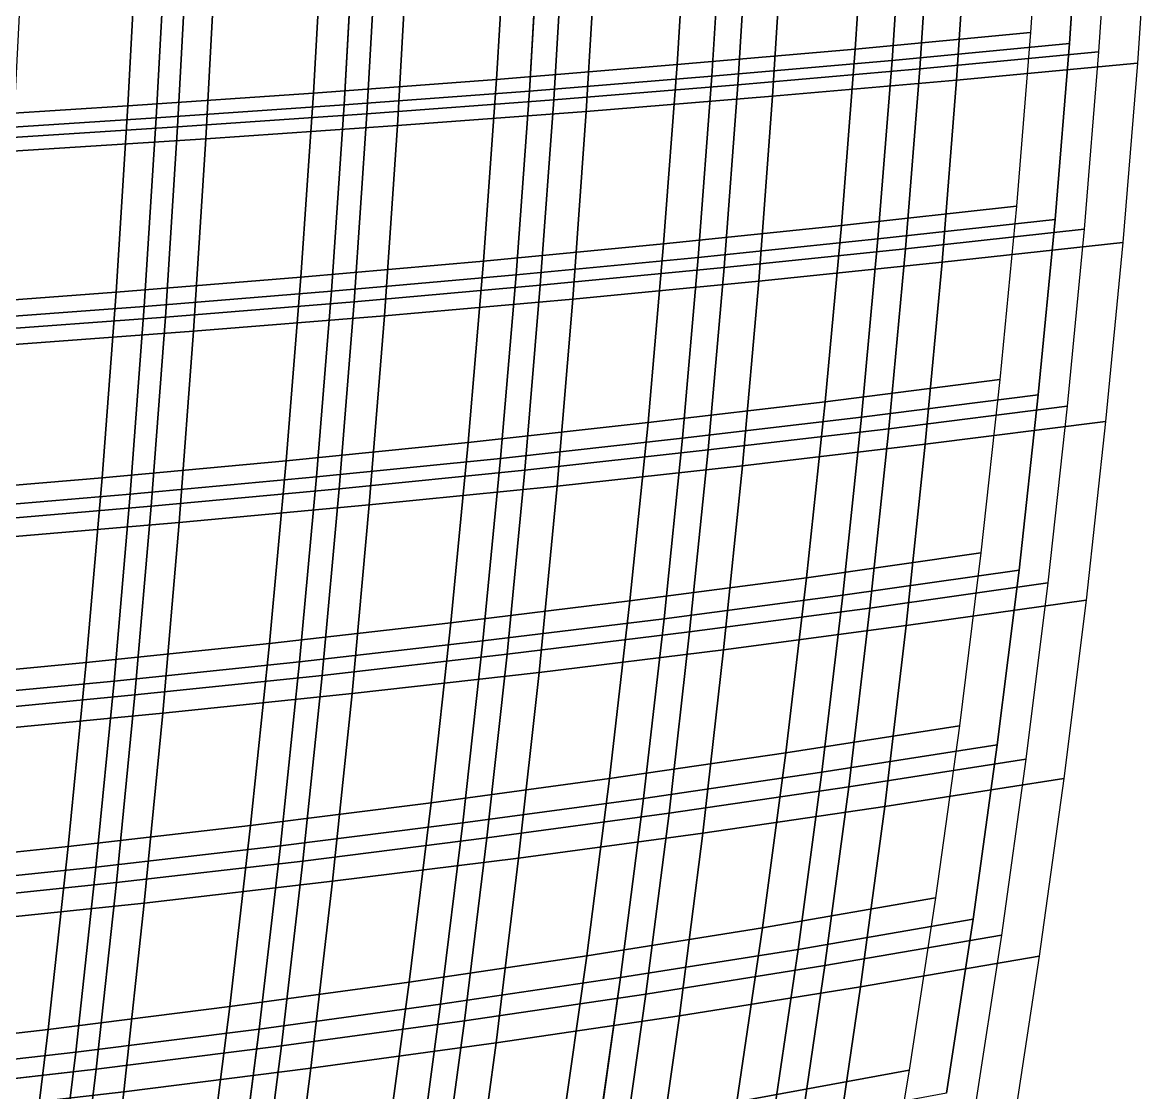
# Model space of a CAD drawing. Extents: x -19.1 to 22, y -19.1 to 19.9.
# Drawn here: x 12.14 to 18, y -10.49 to -4.93 of the extents above; entities that cross this region are included whole.
import ezdxf

# ---------------------------------------------------------------- set-up
doc = ezdxf.new("R2010")
doc.units = 0
for name, color, linetype in [('LOWERTENDONS', 7, 'CONTINUOUS'), ('TESTBASES', 7, 'CONTINUOUS'), ('UPPERTENDONS', 7, 'CONTINUOUS')]:
    doc.layers.add(name, color=color, linetype=linetype)

msp = doc.modelspace()

# ---------------------------------------------------------------- linework, layer by layer
at = {"layer": 'LOWERTENDONS'}
for p, q in [((17.586, -5.037, 29.675), (17.647, -4.122, 29.78)), ((16.725, -4.194, 30.298), (16.664, -5.124, 30.187)), ((15.786, -4.262, 30.786), (15.727, -5.206, 30.672)), ((14.779, -5.284, 31.127), (14.835, -4.326, 31.248)), ((13.87, -4.385, 31.68), (13.816, -5.355, 31.554)), ((12.84, -5.423, 31.952), (12.893, -4.441, 32.082)), ((17.512, -5.95, 29.549), (17.586, -5.037, 29.675)), ((16.664, -5.124, 30.187), (16.591, -6.051, 30.055)), ((15.727, -5.206, 30.672), (15.657, -6.149, 30.533)), ((14.71, -6.239, 30.983), (14.779, -5.284, 31.127)), ((13.816, -5.355, 31.554), (13.75, -6.324, 31.404)), ((12.778, -6.402, 31.795), (12.84, -5.423, 31.952)), ((17.424, -6.862, 29.403), (17.512, -5.95, 29.549)), ((16.591, -6.051, 30.055), (16.505, -6.978, 29.901)), ((15.657, -6.149, 30.533), (15.575, -7.087, 30.371)), ((14.629, -7.192, 30.815), (14.71, -6.239, 30.983)), ((13.75, -6.324, 31.404), (13.672, -7.288, 31.227)), ((12.704, -7.378, 31.613), (12.778, -6.402, 31.795)), ((17.325, -7.772, 29.234), (17.424, -6.862, 29.403)), ((16.505, -6.978, 29.901), (16.408, -7.903, 29.725)), ((15.575, -7.087, 30.371), (15.479, -8.025, 30.186)), ((14.538, -8.14, 30.62), (14.629, -7.192, 30.815)), ((13.672, -7.288, 31.227), (13.585, -8.249, 31.026)), ((12.621, -8.349, 31.405), (12.704, -7.378, 31.613)), ((17.211, -8.681, 29.045), (17.325, -7.772, 29.234)), ((16.408, -7.903, 29.725), (16.299, -8.823, 29.525)), ((15.479, -8.025, 30.186), (15.372, -8.959, 29.978)), ((14.434, -9.086, 30.403), (14.538, -8.14, 30.62)), ((13.585, -8.249, 31.026), (13.485, -9.205, 30.8)), ((12.526, -9.316, 31.17), (12.621, -8.349, 31.405)), ((17.086, -9.586, 28.833), (17.211, -8.681, 29.045)), ((16.299, -8.823, 29.525), (16.176, -9.743, 29.302)), ((15.372, -8.959, 29.978), (15.253, -9.889, 29.744)), ((14.318, -10.028, 30.16), (14.434, -9.086, 30.403)), ((13.485, -9.205, 30.8), (13.375, -10.157, 30.549)), ((12.422, -10.277, 30.909), (12.526, -9.316, 31.17)), ((16.947, -10.49, 28.599), (17.086, -9.586, 28.833)), ((16.176, -9.743, 29.302), (16.041, -10.658, 29.057)), ((15.253, -9.889, 29.744), (15.122, -10.815, 29.488)), ((14.192, -10.964, 29.893), (14.318, -10.028, 30.16)), ((13.375, -10.157, 30.549), (13.254, -11.102, 30.27)), ((12.305, -11.231, 30.621), (12.422, -10.277, 30.909))]:
    msp.add_line(p, q, dxfattribs=at)
at = {"layer": 'TESTBASES'}
for points in [[(17.445, -4.075, 29.438), (17.384, -4.979, 29.334), (16.473, -5.065, 29.841), (16.533, -4.146, 29.95)], [(16.533, -4.146, 29.95), (16.473, -5.065, 29.841), (15.547, -5.146, 30.32), (15.605, -4.213, 30.433)], [(17.647, -4.122, 29.78), (17.586, -5.037, 29.675), (16.664, -5.124, 30.187), (16.725, -4.194, 30.298)], [(17.647, -4.122, 29.78), (17.586, -5.037, 29.675), (16.664, -5.124, 30.187), (16.725, -4.194, 30.298)], [(17.799, -4.158, 30.036), (17.737, -5.08, 29.93), (16.808, -5.168, 30.447), (16.869, -4.23, 30.558)], [(17.799, -4.158, 30.036), (17.737, -5.08, 29.93), (16.808, -5.168, 30.447), (16.869, -4.23, 30.558)], [(15.605, -4.213, 30.433), (15.547, -5.146, 30.32), (14.609, -5.223, 30.77), (14.665, -4.276, 30.889)], [(16.725, -4.194, 30.298), (16.664, -5.124, 30.187), (15.727, -5.206, 30.672), (15.786, -4.262, 30.786)], [(16.725, -4.194, 30.298), (16.664, -5.124, 30.187), (15.727, -5.206, 30.672), (15.786, -4.262, 30.786)], [(18.002, -4.205, 30.378), (17.939, -5.138, 30.27), (16.999, -5.227, 30.794), (17.061, -4.278, 30.906)], [(15.786, -4.262, 30.786), (15.727, -5.206, 30.672), (14.779, -5.284, 31.127), (14.835, -4.326, 31.248)], [(15.786, -4.262, 30.786), (15.727, -5.206, 30.672), (14.779, -5.284, 31.127), (14.835, -4.326, 31.248)], [(16.869, -4.23, 30.558), (16.808, -5.168, 30.447), (15.863, -5.251, 30.936), (15.922, -4.299, 31.051)], [(16.869, -4.23, 30.558), (16.808, -5.168, 30.447), (15.863, -5.251, 30.936), (15.922, -4.299, 31.051)], [(14.665, -4.276, 30.889), (14.609, -5.223, 30.77), (13.657, -5.294, 31.192), (13.711, -4.335, 31.316)], [(14.835, -4.326, 31.248), (14.779, -5.284, 31.127), (13.816, -5.355, 31.554), (13.87, -4.385, 31.68)], [(14.835, -4.326, 31.248), (14.779, -5.284, 31.127), (13.816, -5.355, 31.554), (13.87, -4.385, 31.68)], [(15.922, -4.299, 31.051), (15.863, -5.251, 30.936), (14.906, -5.329, 31.395), (14.963, -4.363, 31.516)], [(15.922, -4.299, 31.051), (15.863, -5.251, 30.936), (14.906, -5.329, 31.395), (14.963, -4.363, 31.516)], [(17.061, -4.278, 30.906), (16.999, -5.227, 30.794), (16.043, -5.31, 31.288), (16.103, -4.347, 31.404)], [(12.745, -4.39, 31.714), (12.693, -5.361, 31.585), (11.718, -5.423, 31.949), (11.768, -4.441, 32.082)], [(13.711, -4.335, 31.316), (13.657, -5.294, 31.192), (12.693, -5.361, 31.585), (12.745, -4.39, 31.714)], [(13.87, -4.385, 31.68), (13.816, -5.355, 31.554), (12.84, -5.423, 31.952), (12.893, -4.441, 32.082)], [(13.87, -4.385, 31.68), (13.816, -5.355, 31.554), (12.84, -5.423, 31.952), (12.893, -4.441, 32.082)], [(14.963, -4.363, 31.516), (14.906, -5.329, 31.395), (13.934, -5.402, 31.826), (13.99, -4.423, 31.952)], [(14.963, -4.363, 31.516), (14.906, -5.329, 31.395), (13.934, -5.402, 31.826), (13.99, -4.423, 31.952)], [(16.103, -4.347, 31.404), (16.043, -5.31, 31.288), (15.075, -5.39, 31.752), (15.133, -4.412, 31.875)], [(12.893, -4.441, 32.082), (12.84, -5.423, 31.952), (11.854, -5.486, 32.32), (11.905, -4.493, 32.454)], [(12.893, -4.441, 32.082), (12.84, -5.423, 31.952), (11.854, -5.486, 32.32), (11.905, -4.493, 32.454)], [(13.99, -4.423, 31.952), (13.934, -5.402, 31.826), (12.951, -5.47, 32.227), (13.004, -4.479, 32.358)], [(13.99, -4.423, 31.952), (13.934, -5.402, 31.826), (12.951, -5.47, 32.227), (13.004, -4.479, 32.358)], [(15.133, -4.412, 31.875), (15.075, -5.39, 31.752), (14.093, -5.463, 32.188), (14.149, -4.473, 32.316)], [(13.004, -4.479, 32.358), (12.951, -5.47, 32.227), (11.956, -5.533, 32.598), (12.007, -4.531, 32.734)], [(13.004, -4.479, 32.358), (12.951, -5.47, 32.227), (11.956, -5.533, 32.598), (12.007, -4.531, 32.734)], [(14.149, -4.473, 32.316), (14.093, -5.463, 32.188), (13.098, -5.532, 32.593), (13.152, -4.53, 32.726)], [(13.152, -4.53, 32.726), (13.098, -5.532, 32.593), (12.092, -5.596, 32.969), (12.144, -4.583, 33.106)], [(17.384, -4.979, 29.334), (17.311, -5.882, 29.21), (16.401, -5.982, 29.71), (16.473, -5.065, 29.841)], [(17.586, -5.037, 29.675), (17.512, -5.95, 29.549), (16.591, -6.051, 30.055), (16.664, -5.124, 30.187)], [(17.586, -5.037, 29.675), (17.512, -5.95, 29.549), (16.591, -6.051, 30.055), (16.664, -5.124, 30.187)], [(15.547, -5.146, 30.32), (16.473, -5.065, 29.841), (16.401, -5.982, 29.71), (15.477, -6.078, 30.183)], [(17.737, -5.08, 29.93), (17.663, -6.001, 29.803), (16.734, -6.104, 30.314), (16.808, -5.168, 30.447)], [(17.737, -5.08, 29.93), (17.663, -6.001, 29.803), (16.734, -6.104, 30.314), (16.808, -5.168, 30.447)], [(14.609, -5.223, 30.77), (15.547, -5.146, 30.32), (15.477, -6.078, 30.183), (14.541, -6.167, 30.627)], [(15.727, -5.206, 30.672), (16.664, -5.124, 30.187), (16.591, -6.051, 30.055), (15.657, -6.149, 30.533)], [(15.727, -5.206, 30.672), (16.664, -5.124, 30.187), (16.591, -6.051, 30.055), (15.657, -6.149, 30.533)], [(17.939, -5.138, 30.27), (17.864, -6.07, 30.142), (16.925, -6.173, 30.658), (16.999, -5.227, 30.794)], [(14.779, -5.284, 31.127), (15.727, -5.206, 30.672), (15.657, -6.149, 30.533), (14.71, -6.239, 30.983)], [(14.779, -5.284, 31.127), (15.727, -5.206, 30.672), (15.657, -6.149, 30.533), (14.71, -6.239, 30.983)], [(15.863, -5.251, 30.936), (16.808, -5.168, 30.447), (16.734, -6.104, 30.314), (15.791, -6.201, 30.796)], [(15.863, -5.251, 30.936), (16.808, -5.168, 30.447), (16.734, -6.104, 30.314), (15.791, -6.201, 30.796)], [(13.657, -5.294, 31.192), (14.609, -5.223, 30.77), (14.541, -6.167, 30.627), (13.592, -6.251, 31.044)], [(14.906, -5.329, 31.395), (15.863, -5.251, 30.936), (15.791, -6.201, 30.796), (14.836, -6.292, 31.249)], [(14.906, -5.329, 31.395), (15.863, -5.251, 30.936), (15.791, -6.201, 30.796), (14.836, -6.292, 31.249)], [(16.043, -5.31, 31.288), (16.999, -5.227, 30.794), (16.925, -6.173, 30.658), (15.971, -6.272, 31.146)], [(12.693, -5.361, 31.585), (13.657, -5.294, 31.192), (13.592, -6.251, 31.044), (12.631, -6.329, 31.43)], [(13.816, -5.355, 31.554), (14.779, -5.284, 31.127), (14.71, -6.239, 30.983), (13.75, -6.324, 31.404)], [(13.816, -5.355, 31.554), (14.779, -5.284, 31.127), (14.71, -6.239, 30.983), (13.75, -6.324, 31.404)], [(13.934, -5.402, 31.826), (14.906, -5.329, 31.395), (14.836, -6.292, 31.249), (13.868, -6.378, 31.675)], [(13.934, -5.402, 31.826), (14.906, -5.329, 31.395), (14.836, -6.292, 31.249), (13.868, -6.378, 31.675)], [(15.075, -5.39, 31.752), (16.043, -5.31, 31.288), (15.971, -6.272, 31.146), (15.005, -6.364, 31.605)], [(11.718, -5.423, 31.949), (12.693, -5.361, 31.585), (12.631, -6.329, 31.43), (11.66, -6.401, 31.79)], [(12.84, -5.423, 31.952), (13.816, -5.355, 31.554), (13.75, -6.324, 31.404), (12.778, -6.402, 31.795)], [(12.84, -5.423, 31.952), (13.816, -5.355, 31.554), (13.75, -6.324, 31.404), (12.778, -6.402, 31.795)], [(11.854, -5.486, 32.32), (12.84, -5.423, 31.952), (12.778, -6.402, 31.795), (11.795, -6.475, 32.159)], [(11.854, -5.486, 32.32), (12.84, -5.423, 31.952), (12.778, -6.402, 31.795), (11.795, -6.475, 32.159)], [(12.951, -5.47, 32.227), (13.934, -5.402, 31.826), (13.868, -6.378, 31.675), (12.888, -6.458, 32.068)], [(12.951, -5.47, 32.227), (13.934, -5.402, 31.826), (13.868, -6.378, 31.675), (12.888, -6.458, 32.068)], [(14.093, -5.463, 32.188), (15.075, -5.39, 31.752), (15.005, -6.364, 31.605), (14.026, -6.451, 32.035)], [(11.956, -5.533, 32.598), (12.951, -5.47, 32.227), (12.888, -6.458, 32.068), (11.897, -6.531, 32.436)], [(11.956, -5.533, 32.598), (12.951, -5.47, 32.227), (12.888, -6.458, 32.068), (11.897, -6.531, 32.436)], [(13.098, -5.532, 32.593), (14.093, -5.463, 32.188), (14.026, -6.451, 32.035), (13.034, -6.531, 32.433)], [(12.092, -5.596, 32.969), (13.098, -5.532, 32.593), (13.034, -6.531, 32.433), (12.032, -6.605, 32.805)], [(17.311, -5.882, 29.21), (17.224, -6.783, 29.066), (16.316, -6.898, 29.558), (16.401, -5.982, 29.71)], [(17.512, -5.95, 29.549), (17.424, -6.862, 29.403), (16.505, -6.978, 29.901), (16.591, -6.051, 30.055)], [(17.512, -5.95, 29.549), (17.424, -6.862, 29.403), (16.505, -6.978, 29.901), (16.591, -6.051, 30.055)], [(16.401, -5.982, 29.71), (16.316, -6.898, 29.558), (15.396, -7.006, 30.023), (15.477, -6.078, 30.183)], [(17.663, -6.001, 29.803), (17.574, -6.921, 29.656), (16.647, -7.038, 30.158), (16.734, -6.104, 30.314)], [(17.663, -6.001, 29.803), (17.574, -6.921, 29.656), (16.647, -7.038, 30.158), (16.734, -6.104, 30.314)], [(15.477, -6.078, 30.183), (15.396, -7.006, 30.023), (14.461, -7.109, 30.461), (14.541, -6.167, 30.627)], [(16.591, -6.051, 30.055), (16.505, -6.978, 29.901), (15.575, -7.087, 30.371), (15.657, -6.149, 30.533)], [(16.591, -6.051, 30.055), (16.505, -6.978, 29.901), (15.575, -7.087, 30.371), (15.657, -6.149, 30.533)], [(17.864, -6.07, 30.142), (17.774, -7, 29.994), (16.837, -7.118, 30.502), (16.925, -6.173, 30.658)], [(15.657, -6.149, 30.533), (15.575, -7.087, 30.371), (14.629, -7.192, 30.815), (14.71, -6.239, 30.983)], [(15.657, -6.149, 30.533), (15.575, -7.087, 30.371), (14.629, -7.192, 30.815), (14.71, -6.239, 30.983)], [(16.734, -6.104, 30.314), (16.647, -7.038, 30.158), (15.709, -7.148, 30.633), (15.791, -6.201, 30.796)], [(16.734, -6.104, 30.314), (16.647, -7.038, 30.158), (15.709, -7.148, 30.633), (15.791, -6.201, 30.796)], [(14.541, -6.167, 30.627), (14.461, -7.109, 30.461), (13.515, -7.204, 30.869), (13.592, -6.251, 31.044)], [(15.791, -6.201, 30.796), (15.709, -7.148, 30.633), (14.755, -7.253, 31.08), (14.836, -6.292, 31.249)], [(15.791, -6.201, 30.796), (15.709, -7.148, 30.633), (14.755, -7.253, 31.08), (14.836, -6.292, 31.249)], [(16.925, -6.173, 30.658), (16.837, -7.118, 30.502), (15.887, -7.23, 30.981), (15.971, -6.272, 31.146)], [(13.592, -6.251, 31.044), (13.515, -7.204, 30.869), (12.558, -7.293, 31.25), (12.631, -6.329, 31.43)], [(14.71, -6.239, 30.983), (14.629, -7.192, 30.815), (13.672, -7.288, 31.227), (13.75, -6.324, 31.404)], [(14.71, -6.239, 30.983), (14.629, -7.192, 30.815), (13.672, -7.288, 31.227), (13.75, -6.324, 31.404)], [(13.75, -6.324, 31.404), (13.672, -7.288, 31.227), (12.704, -7.378, 31.613), (12.778, -6.402, 31.795)], [(13.75, -6.324, 31.404), (13.672, -7.288, 31.227), (12.704, -7.378, 31.613), (12.778, -6.402, 31.795)], [(14.836, -6.292, 31.249), (14.755, -7.253, 31.08), (13.79, -7.35, 31.496), (13.868, -6.378, 31.675)], [(14.836, -6.292, 31.249), (14.755, -7.253, 31.08), (13.79, -7.35, 31.496), (13.868, -6.378, 31.675)], [(15.971, -6.272, 31.146), (15.887, -7.23, 30.981), (14.923, -7.336, 31.433), (15.005, -6.364, 31.605)], [(12.631, -6.329, 31.43), (12.558, -7.293, 31.25), (11.591, -7.375, 31.603), (11.66, -6.401, 31.79)], [(13.868, -6.378, 31.675), (13.79, -7.35, 31.496), (12.813, -7.441, 31.885), (12.888, -6.458, 32.068)], [(13.868, -6.378, 31.675), (13.79, -7.35, 31.496), (12.813, -7.441, 31.885), (12.888, -6.458, 32.068)], [(15.005, -6.364, 31.605), (14.923, -7.336, 31.433), (13.946, -7.434, 31.854), (14.026, -6.451, 32.035)], [(12.778, -6.402, 31.795), (12.704, -7.378, 31.613), (11.726, -7.461, 31.97), (11.795, -6.475, 32.159)], [(12.778, -6.402, 31.795), (12.704, -7.378, 31.613), (11.726, -7.461, 31.97), (11.795, -6.475, 32.159)], [(12.888, -6.458, 32.068), (12.813, -7.441, 31.885), (11.826, -7.525, 32.245), (11.897, -6.531, 32.436)], [(12.888, -6.458, 32.068), (12.813, -7.441, 31.885), (11.826, -7.525, 32.245), (11.897, -6.531, 32.436)], [(14.026, -6.451, 32.035), (13.946, -7.434, 31.854), (12.959, -7.526, 32.248), (13.034, -6.531, 32.433)], [(13.034, -6.531, 32.433), (12.959, -7.526, 32.248), (11.961, -7.61, 32.612), (12.032, -6.605, 32.805)], [(17.224, -6.783, 29.066), (17.126, -7.683, 28.899), (16.22, -7.812, 29.384), (16.316, -6.898, 29.558)], [(15.396, -7.006, 30.023), (16.316, -6.898, 29.558), (16.22, -7.812, 29.384), (15.301, -7.933, 29.84)], [(17.424, -6.862, 29.403), (17.325, -7.772, 29.234), (16.408, -7.903, 29.725), (16.505, -6.978, 29.901)], [(17.424, -6.862, 29.403), (17.325, -7.772, 29.234), (16.408, -7.903, 29.725), (16.505, -6.978, 29.901)], [(17.574, -6.921, 29.656), (17.474, -7.839, 29.486), (16.549, -7.971, 29.981), (16.647, -7.038, 30.158)], [(17.574, -6.921, 29.656), (17.474, -7.839, 29.486), (16.549, -7.971, 29.981), (16.647, -7.038, 30.158)], [(14.461, -7.109, 30.461), (15.396, -7.006, 30.023), (15.301, -7.933, 29.84), (14.371, -8.047, 30.269)], [(15.575, -7.087, 30.371), (16.505, -6.978, 29.901), (16.408, -7.903, 29.725), (15.479, -8.025, 30.186)], [(15.575, -7.087, 30.371), (16.505, -6.978, 29.901), (16.408, -7.903, 29.725), (15.479, -8.025, 30.186)], [(17.774, -7, 29.994), (17.673, -7.928, 29.821), (16.738, -8.061, 30.322), (16.837, -7.118, 30.502)], [(15.709, -7.148, 30.633), (16.647, -7.038, 30.158), (16.549, -7.971, 29.981), (15.612, -8.094, 30.446)], [(15.709, -7.148, 30.633), (16.647, -7.038, 30.158), (16.549, -7.971, 29.981), (15.612, -8.094, 30.446)], [(13.515, -7.204, 30.869), (14.461, -7.109, 30.461), (14.371, -8.047, 30.269), (13.429, -8.154, 30.67)], [(14.629, -7.192, 30.815), (15.575, -7.087, 30.371), (15.479, -8.025, 30.186), (14.538, -8.14, 30.62)], [(14.629, -7.192, 30.815), (15.575, -7.087, 30.371), (15.479, -8.025, 30.186), (14.538, -8.14, 30.62)], [(15.887, -7.23, 30.981), (16.837, -7.118, 30.502), (16.738, -8.061, 30.322), (15.789, -8.186, 30.793)], [(12.558, -7.293, 31.25), (13.515, -7.204, 30.869), (13.429, -8.154, 30.67), (12.476, -8.253, 31.045)], [(13.672, -7.288, 31.227), (14.629, -7.192, 30.815), (14.538, -8.14, 30.62), (13.585, -8.249, 31.026)], [(13.672, -7.288, 31.227), (14.629, -7.192, 30.815), (14.538, -8.14, 30.62), (13.585, -8.249, 31.026)], [(14.755, -7.253, 31.08), (15.709, -7.148, 30.633), (15.612, -8.094, 30.446), (14.663, -8.21, 30.884)], [(14.755, -7.253, 31.08), (15.709, -7.148, 30.633), (15.612, -8.094, 30.446), (14.663, -8.21, 30.884)], [(13.79, -7.35, 31.496), (14.755, -7.253, 31.08), (14.663, -8.21, 30.884), (13.702, -8.32, 31.293)], [(13.79, -7.35, 31.496), (14.755, -7.253, 31.08), (14.663, -8.21, 30.884), (13.702, -8.32, 31.293)], [(14.923, -7.336, 31.433), (15.887, -7.23, 30.981), (15.789, -8.186, 30.793), (14.83, -8.304, 31.235)], [(11.591, -7.375, 31.603), (12.558, -7.293, 31.25), (12.476, -8.253, 31.045), (11.514, -8.345, 31.389)], [(12.704, -7.378, 31.613), (13.672, -7.288, 31.227), (13.585, -8.249, 31.026), (12.621, -8.349, 31.405)], [(12.704, -7.378, 31.613), (13.672, -7.288, 31.227), (13.585, -8.249, 31.026), (12.621, -8.349, 31.405)], [(11.726, -7.461, 31.97), (12.704, -7.378, 31.613), (12.621, -8.349, 31.405), (11.648, -8.442, 31.753)], [(11.726, -7.461, 31.97), (12.704, -7.378, 31.613), (12.621, -8.349, 31.405), (11.648, -8.442, 31.753)], [(12.813, -7.441, 31.885), (13.79, -7.35, 31.496), (13.702, -8.32, 31.293), (12.729, -8.421, 31.676)], [(12.813, -7.441, 31.885), (13.79, -7.35, 31.496), (13.702, -8.32, 31.293), (12.729, -8.421, 31.676)], [(13.946, -7.434, 31.854), (14.923, -7.336, 31.433), (14.83, -8.304, 31.235), (13.858, -8.414, 31.649)], [(12.959, -7.526, 32.248), (13.946, -7.434, 31.854), (13.858, -8.414, 31.649), (12.874, -8.516, 32.036)], [(11.826, -7.525, 32.245), (12.813, -7.441, 31.885), (12.729, -8.421, 31.676), (11.748, -8.515, 32.027)], [(11.826, -7.525, 32.245), (12.813, -7.441, 31.885), (12.729, -8.421, 31.676), (11.748, -8.515, 32.027)], [(11.961, -7.61, 32.612), (12.959, -7.526, 32.248), (12.874, -8.516, 32.036), (11.882, -8.611, 32.391)], [(17.126, -7.683, 28.899), (17.014, -8.581, 28.712), (16.112, -8.722, 29.186), (16.22, -7.812, 29.384)], [(17.325, -7.772, 29.234), (17.211, -8.681, 29.045), (16.299, -8.823, 29.525), (16.408, -7.903, 29.725)], [(17.325, -7.772, 29.234), (17.211, -8.681, 29.045), (16.299, -8.823, 29.525), (16.408, -7.903, 29.725)], [(16.22, -7.812, 29.384), (16.112, -8.722, 29.186), (15.196, -8.856, 29.634), (15.301, -7.933, 29.84)], [(17.474, -7.839, 29.486), (17.36, -8.755, 29.295), (16.439, -8.899, 29.779), (16.549, -7.971, 29.981)], [(17.474, -7.839, 29.486), (17.36, -8.755, 29.295), (16.439, -8.899, 29.779), (16.549, -7.971, 29.981)], [(16.408, -7.903, 29.725), (16.299, -8.823, 29.525), (15.372, -8.959, 29.978), (15.479, -8.025, 30.186)], [(16.408, -7.903, 29.725), (16.299, -8.823, 29.525), (15.372, -8.959, 29.978), (15.479, -8.025, 30.186)], [(15.301, -7.933, 29.84), (15.196, -8.856, 29.634), (14.268, -8.982, 30.054), (14.371, -8.047, 30.269)], [(17.673, -7.928, 29.821), (17.557, -8.855, 29.629), (16.626, -9, 30.118), (16.738, -8.061, 30.322)], [(16.549, -7.971, 29.981), (16.439, -8.899, 29.779), (15.505, -9.036, 30.236), (15.612, -8.094, 30.446)], [(16.549, -7.971, 29.981), (16.439, -8.899, 29.779), (15.505, -9.036, 30.236), (15.612, -8.094, 30.446)], [(14.371, -8.047, 30.269), (14.268, -8.982, 30.054), (13.33, -9.099, 30.447), (13.429, -8.154, 30.67)], [(15.479, -8.025, 30.186), (15.372, -8.959, 29.978), (14.434, -9.086, 30.403), (14.538, -8.14, 30.62)], [(15.479, -8.025, 30.186), (15.372, -8.959, 29.978), (14.434, -9.086, 30.403), (14.538, -8.14, 30.62)], [(16.738, -8.061, 30.322), (16.626, -9, 30.118), (15.681, -9.139, 30.58), (15.789, -8.186, 30.793)], [(14.538, -8.14, 30.62), (14.434, -9.086, 30.403), (13.485, -9.205, 30.8), (13.585, -8.249, 31.026)], [(14.538, -8.14, 30.62), (14.434, -9.086, 30.403), (13.485, -9.205, 30.8), (13.585, -8.249, 31.026)], [(15.612, -8.094, 30.446), (15.505, -9.036, 30.236), (14.558, -9.164, 30.664), (14.663, -8.21, 30.884)], [(15.612, -8.094, 30.446), (15.505, -9.036, 30.236), (14.558, -9.164, 30.664), (14.663, -8.21, 30.884)], [(13.429, -8.154, 30.67), (13.33, -9.099, 30.447), (12.382, -9.209, 30.812), (12.476, -8.253, 31.045)], [(15.789, -8.186, 30.793), (15.681, -9.139, 30.58), (14.723, -9.269, 31.013), (14.83, -8.304, 31.235)], [(12.476, -8.253, 31.045), (12.382, -9.209, 30.812), (11.425, -9.309, 31.15), (11.514, -8.345, 31.389)], [(13.585, -8.249, 31.026), (13.485, -9.205, 30.8), (12.526, -9.316, 31.17), (12.621, -8.349, 31.405)], [(13.585, -8.249, 31.026), (13.485, -9.205, 30.8), (12.526, -9.316, 31.17), (12.621, -8.349, 31.405)], [(14.663, -8.21, 30.884), (14.558, -9.164, 30.664), (13.601, -9.284, 31.065), (13.702, -8.32, 31.293)], [(14.663, -8.21, 30.884), (14.558, -9.164, 30.664), (13.601, -9.284, 31.065), (13.702, -8.32, 31.293)], [(14.83, -8.304, 31.235), (14.723, -9.269, 31.013), (13.756, -9.389, 31.419), (13.858, -8.414, 31.649)], [(12.621, -8.349, 31.405), (12.526, -9.316, 31.17), (11.558, -9.417, 31.512), (11.648, -8.442, 31.753)], [(12.621, -8.349, 31.405), (12.526, -9.316, 31.17), (11.558, -9.417, 31.512), (11.648, -8.442, 31.753)], [(13.702, -8.32, 31.293), (13.601, -9.284, 31.065), (12.634, -9.396, 31.438), (12.729, -8.421, 31.676)], [(13.702, -8.32, 31.293), (13.601, -9.284, 31.065), (12.634, -9.396, 31.438), (12.729, -8.421, 31.676)], [(12.729, -8.421, 31.676), (12.634, -9.396, 31.438), (11.657, -9.498, 31.783), (11.748, -8.515, 32.027)], [(12.729, -8.421, 31.676), (12.634, -9.396, 31.438), (11.657, -9.498, 31.783), (11.748, -8.515, 32.027)], [(13.858, -8.414, 31.649), (13.756, -9.389, 31.419), (12.777, -9.503, 31.796), (12.874, -8.516, 32.036)], [(12.874, -8.516, 32.036), (12.777, -9.503, 31.796), (11.79, -9.606, 32.144), (11.882, -8.611, 32.391)], [(17.014, -8.581, 28.712), (16.89, -9.476, 28.502), (15.99, -9.631, 28.966), (16.112, -8.722, 29.186)], [(15.196, -8.856, 29.634), (16.112, -8.722, 29.186), (15.99, -9.631, 28.966), (15.078, -9.776, 29.403)], [(17.211, -8.681, 29.045), (17.086, -9.586, 28.833), (16.176, -9.743, 29.302), (16.299, -8.823, 29.525)], [(17.211, -8.681, 29.045), (17.086, -9.586, 28.833), (16.176, -9.743, 29.302), (16.299, -8.823, 29.525)], [(17.36, -8.755, 29.295), (17.233, -9.669, 29.081), (16.315, -9.827, 29.554), (16.439, -8.899, 29.779)], [(17.36, -8.755, 29.295), (17.233, -9.669, 29.081), (16.315, -9.827, 29.554), (16.439, -8.899, 29.779)], [(15.372, -8.959, 29.978), (16.299, -8.823, 29.525), (16.176, -9.743, 29.302), (15.253, -9.889, 29.744)], [(15.372, -8.959, 29.978), (16.299, -8.823, 29.525), (16.176, -9.743, 29.302), (15.253, -9.889, 29.744)], [(14.268, -8.982, 30.054), (15.196, -8.856, 29.634), (15.078, -9.776, 29.403), (14.154, -9.913, 29.814)], [(15.505, -9.036, 30.236), (16.439, -8.899, 29.779), (16.315, -9.827, 29.554), (15.384, -9.975, 30)], [(15.505, -9.036, 30.236), (16.439, -8.899, 29.779), (16.315, -9.827, 29.554), (15.384, -9.975, 30)], [(17.557, -8.855, 29.629), (17.429, -9.779, 29.412), (16.5, -9.938, 29.891), (16.626, -9, 30.118)], [(14.434, -9.086, 30.403), (15.372, -8.959, 29.978), (15.253, -9.889, 29.744), (14.318, -10.028, 30.16)], [(14.434, -9.086, 30.403), (15.372, -8.959, 29.978), (15.253, -9.889, 29.744), (14.318, -10.028, 30.16)], [(13.33, -9.099, 30.447), (14.268, -8.982, 30.054), (14.154, -9.913, 29.814), (13.222, -10.04, 30.198)], [(15.681, -9.139, 30.58), (16.626, -9, 30.118), (16.5, -9.938, 29.891), (15.559, -10.088, 30.342)], [(14.558, -9.164, 30.664), (15.505, -9.036, 30.236), (15.384, -9.975, 30), (14.442, -10.114, 30.42)], [(14.558, -9.164, 30.664), (15.505, -9.036, 30.236), (15.384, -9.975, 30), (14.442, -10.114, 30.42)], [(12.382, -9.209, 30.812), (13.33, -9.099, 30.447), (13.222, -10.04, 30.198), (12.279, -10.159, 30.554)], [(13.485, -9.205, 30.8), (14.434, -9.086, 30.403), (14.318, -10.028, 30.16), (13.375, -10.157, 30.549)], [(13.485, -9.205, 30.8), (14.434, -9.086, 30.403), (14.318, -10.028, 30.16), (13.375, -10.157, 30.549)], [(13.601, -9.284, 31.065), (14.558, -9.164, 30.664), (14.442, -10.114, 30.42), (13.491, -10.244, 30.811)], [(13.601, -9.284, 31.065), (14.558, -9.164, 30.664), (14.442, -10.114, 30.42), (13.491, -10.244, 30.811)], [(14.723, -9.269, 31.013), (15.681, -9.139, 30.58), (15.559, -10.088, 30.342), (14.606, -10.229, 30.766)], [(11.425, -9.309, 31.15), (12.382, -9.209, 30.812), (12.279, -10.159, 30.554), (11.327, -10.268, 30.883)], [(12.526, -9.316, 31.17), (13.485, -9.205, 30.8), (13.375, -10.157, 30.549), (12.422, -10.277, 30.909)], [(12.526, -9.316, 31.17), (13.485, -9.205, 30.8), (13.375, -10.157, 30.549), (12.422, -10.277, 30.909)], [(12.634, -9.396, 31.438), (13.601, -9.284, 31.065), (13.491, -10.244, 30.811), (12.528, -10.365, 31.175)], [(12.634, -9.396, 31.438), (13.601, -9.284, 31.065), (13.491, -10.244, 30.811), (12.528, -10.365, 31.175)], [(13.756, -9.389, 31.419), (14.723, -9.269, 31.013), (14.606, -10.229, 30.766), (13.644, -10.36, 31.162)], [(11.558, -9.417, 31.512), (12.526, -9.316, 31.17), (12.422, -10.277, 30.909), (11.458, -10.387, 31.241)], [(11.558, -9.417, 31.512), (12.526, -9.316, 31.17), (12.422, -10.277, 30.909), (11.458, -10.387, 31.241)], [(11.657, -9.498, 31.783), (12.634, -9.396, 31.438), (12.528, -10.365, 31.175), (11.557, -10.477, 31.51)], [(11.657, -9.498, 31.783), (12.634, -9.396, 31.438), (12.528, -10.365, 31.175), (11.557, -10.477, 31.51)], [(12.777, -9.503, 31.796), (13.756, -9.389, 31.419), (13.644, -10.36, 31.162), (12.671, -10.483, 31.529)], [(16.89, -9.476, 28.502), (16.753, -10.37, 28.271), (15.857, -10.536, 28.724), (15.99, -9.631, 28.966)], [(11.79, -9.606, 32.144), (12.777, -9.503, 31.796), (12.671, -10.483, 31.529), (11.689, -10.596, 31.869)], [(17.086, -9.586, 28.833), (16.947, -10.49, 28.599), (16.041, -10.658, 29.057), (16.176, -9.743, 29.302)], [(17.086, -9.586, 28.833), (16.947, -10.49, 28.599), (16.041, -10.658, 29.057), (16.176, -9.743, 29.302)], [(15.99, -9.631, 28.966), (15.857, -10.536, 28.724), (14.948, -10.691, 29.15), (15.078, -9.776, 29.403)], [(17.233, -9.669, 29.081), (17.093, -10.58, 28.845), (16.179, -10.75, 29.307), (16.315, -9.827, 29.554)], [(17.233, -9.669, 29.081), (17.093, -10.58, 28.845), (16.179, -10.75, 29.307), (16.315, -9.827, 29.554)], [(15.078, -9.776, 29.403), (14.948, -10.691, 29.15), (14.029, -10.838, 29.55), (14.154, -9.913, 29.814)], [(16.176, -9.743, 29.302), (16.041, -10.658, 29.057), (15.122, -10.815, 29.488), (15.253, -9.889, 29.744)], [(16.176, -9.743, 29.302), (16.041, -10.658, 29.057), (15.122, -10.815, 29.488), (15.253, -9.889, 29.744)], [(17.429, -9.779, 29.412), (17.288, -10.701, 29.173), (16.363, -10.872, 29.641), (16.5, -9.938, 29.891)], [(16.315, -9.827, 29.554), (16.179, -10.75, 29.307), (15.252, -10.908, 29.742), (15.384, -9.975, 30)], [(16.315, -9.827, 29.554), (16.179, -10.75, 29.307), (15.252, -10.908, 29.742), (15.384, -9.975, 30)], [(15.253, -9.889, 29.744), (15.122, -10.815, 29.488), (14.192, -10.964, 29.893), (14.318, -10.028, 30.16)], [(15.253, -9.889, 29.744), (15.122, -10.815, 29.488), (14.192, -10.964, 29.893), (14.318, -10.028, 30.16)], [(14.154, -9.913, 29.814), (14.029, -10.838, 29.55), (13.102, -10.975, 29.923), (13.222, -10.04, 30.198)], [(16.5, -9.938, 29.891), (16.363, -10.872, 29.641), (15.425, -11.032, 30.081), (15.559, -10.088, 30.342)], [(15.384, -9.975, 30), (15.252, -10.908, 29.742), (14.314, -11.058, 30.15), (14.442, -10.114, 30.42)], [(15.384, -9.975, 30), (15.252, -10.908, 29.742), (14.314, -11.058, 30.15), (14.442, -10.114, 30.42)], [(13.222, -10.04, 30.198), (13.102, -10.975, 29.923), (12.164, -11.102, 30.27), (12.279, -10.159, 30.554)], [(14.318, -10.028, 30.16), (14.192, -10.964, 29.893), (13.254, -11.102, 30.27), (13.375, -10.157, 30.549)], [(14.318, -10.028, 30.16), (14.192, -10.964, 29.893), (13.254, -11.102, 30.27), (13.375, -10.157, 30.549)], [(14.442, -10.114, 30.42), (14.314, -11.058, 30.15), (13.368, -11.198, 30.531), (13.491, -10.244, 30.811)], [(14.442, -10.114, 30.42), (14.314, -11.058, 30.15), (13.368, -11.198, 30.531), (13.491, -10.244, 30.811)], [(15.559, -10.088, 30.342), (15.425, -11.032, 30.081), (14.477, -11.184, 30.493), (14.606, -10.229, 30.766)], [(12.279, -10.159, 30.554), (12.164, -11.102, 30.27), (11.22, -11.22, 30.59), (11.327, -10.268, 30.883)], [(13.375, -10.157, 30.549), (13.254, -11.102, 30.27), (12.305, -11.231, 30.621), (12.422, -10.277, 30.909)], [(13.375, -10.157, 30.549), (13.254, -11.102, 30.27), (12.305, -11.231, 30.621), (12.422, -10.277, 30.909)], [(13.491, -10.244, 30.811), (13.368, -11.198, 30.531), (12.411, -11.328, 30.885), (12.528, -10.365, 31.175)], [(13.491, -10.244, 30.811), (13.368, -11.198, 30.531), (12.411, -11.328, 30.885), (12.528, -10.365, 31.175)], [(14.606, -10.229, 30.766), (14.477, -11.184, 30.493), (13.52, -11.325, 30.878), (13.644, -10.36, 31.162)], [(12.422, -10.277, 30.909), (12.305, -11.231, 30.621), (11.35, -11.35, 30.945), (11.458, -10.387, 31.241)], [(12.422, -10.277, 30.909), (12.305, -11.231, 30.621), (11.35, -11.35, 30.945), (11.458, -10.387, 31.241)], [(12.528, -10.365, 31.175), (12.411, -11.328, 30.885), (11.448, -11.448, 31.211), (11.557, -10.477, 31.51)], [(12.528, -10.365, 31.175), (12.411, -11.328, 30.885), (11.448, -11.448, 31.211), (11.557, -10.477, 31.51)], [(13.644, -10.36, 31.162), (13.52, -11.325, 30.878), (12.552, -11.456, 31.236), (12.671, -10.483, 31.529)], [(16.753, -10.37, 28.271), (16.604, -11.26, 28.018), (15.71, -11.437, 28.459), (15.857, -10.536, 28.724)], [(12.671, -10.483, 31.529), (12.552, -11.456, 31.236), (11.578, -11.578, 31.566), (11.689, -10.596, 31.869)]]:
    msp.add_3dface(points, dxfattribs=at)
at = {"layer": 'UPPERTENDONS'}
for p, q in [((17.737, -5.08, 29.93), (16.808, -5.168, 30.447)), ((16.808, -5.168, 30.447), (15.863, -5.251, 30.936)), ((15.863, -5.251, 30.936), (14.906, -5.329, 31.395)), ((14.906, -5.329, 31.395), (13.934, -5.402, 31.826)), ((13.934, -5.402, 31.826), (12.951, -5.47, 32.227)), ((12.951, -5.47, 32.227), (11.956, -5.533, 32.598)), ((16.734, -6.104, 30.314), (17.663, -6.001, 29.803)), ((15.791, -6.201, 30.796), (16.734, -6.104, 30.314)), ((14.836, -6.292, 31.249), (15.791, -6.201, 30.796)), ((13.868, -6.378, 31.675), (14.836, -6.292, 31.249)), ((12.888, -6.458, 32.068), (13.868, -6.378, 31.675)), ((11.897, -6.531, 32.436), (12.888, -6.458, 32.068)), ((17.574, -6.921, 29.656), (16.647, -7.038, 30.158)), ((16.647, -7.038, 30.158), (15.709, -7.148, 30.633)), ((15.709, -7.148, 30.633), (14.755, -7.253, 31.08)), ((14.755, -7.253, 31.08), (13.79, -7.35, 31.496)), ((13.79, -7.35, 31.496), (12.813, -7.441, 31.885)), ((12.813, -7.441, 31.885), (11.826, -7.525, 32.245)), ((16.549, -7.971, 29.981), (17.474, -7.839, 29.486)), ((15.612, -8.094, 30.446), (16.549, -7.971, 29.981)), ((14.663, -8.21, 30.884), (15.612, -8.094, 30.446)), ((13.702, -8.32, 31.293), (14.663, -8.21, 30.884)), ((12.729, -8.421, 31.676), (13.702, -8.32, 31.293)), ((11.748, -8.515, 32.027), (12.729, -8.421, 31.676)), ((17.36, -8.755, 29.295), (16.439, -8.899, 29.779)), ((16.439, -8.899, 29.779), (15.505, -9.036, 30.236)), ((15.505, -9.036, 30.236), (14.558, -9.164, 30.664)), ((14.558, -9.164, 30.664), (13.601, -9.284, 31.065)), ((13.601, -9.284, 31.065), (12.634, -9.396, 31.438)), ((12.634, -9.396, 31.438), (11.657, -9.498, 31.783)), ((16.315, -9.827, 29.554), (17.233, -9.669, 29.081)), ((15.384, -9.975, 30), (16.315, -9.827, 29.554)), ((14.442, -10.114, 30.42), (15.384, -9.975, 30)), ((13.491, -10.244, 30.811), (14.442, -10.114, 30.42)), ((12.528, -10.365, 31.175), (13.491, -10.244, 30.811)), ((11.557, -10.477, 31.51), (12.528, -10.365, 31.175))]:
    msp.add_line(p, q, dxfattribs=at)

doc.saveas('drawing.dxf')
